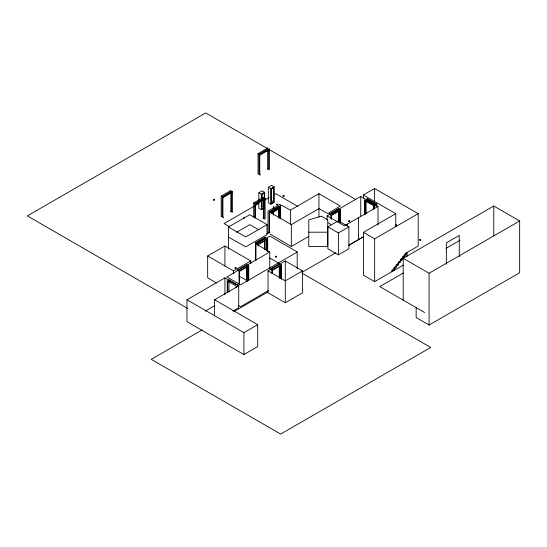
<?xml version="1.0" encoding="UTF-8"?>
<svg xmlns="http://www.w3.org/2000/svg" width="547" height="547" viewBox="0 0 547 547"><rect width="100%" height="100%" fill="white"/><g stroke="black" fill="none" stroke-linecap="round" stroke-linejoin="round"><path stroke-width="0.82" d="M221.706 196.366L221.193 196.079L230.848 190.493L230.335 191.388L230.848 191.682L222.226 196.667L221.193 196.065L221.193 216.585L222.226 216.585L222.226 196.667M222.916 197.064L223.436 197.364L232.058 192.38L232.578 191.484L222.916 197.064L222.916 217.576L223.436 217.282L222.916 216.981M258.553 153.898L258.04 153.604L267.695 148.018L267.182 148.914L267.695 149.215L259.073 154.192L258.04 153.598L258.04 174.11L259.073 174.11L259.073 154.192M259.763 154.596L260.283 154.89L268.905 149.912L269.425 149.016L259.763 154.596L259.763 175.108L260.283 174.808L259.763 174.514M254.246 203.169L253.726 202.882L263.387 197.296L262.868 198.192L263.387 198.493L254.758 203.47L253.726 202.869L253.726 217.405M255.449 203.867L255.969 204.168L264.591 199.19L265.11 198.287L255.449 203.867L255.449 217.973M271.49 213.132L280.119 208.147L280.638 207.251L270.977 212.831M239.066 285.042L239.066 271.093L248.721 265.514L248.208 266.41L248.208 280.515M257.261 243.75L255.449 242.704L255.969 243.005L264.591 238.027L265.11 237.131L255.449 242.704L255.449 260.659M258.04 245.842L258.04 244.201L267.695 238.622L267.182 239.518L267.182 251.141M271.838 273.377L271.838 270.095L281.5 264.516L280.98 265.411L280.98 278.69M330.914 215.074L331.434 215.368L340.063 210.39L340.576 209.494L330.914 215.074L330.914 218.356M213.521 199.464L214.383 199.464L214.383 199.963L213.521 199.963L213.521 199.464L214.383 199.963M267.695 168.538L267.182 168.832L267.695 169.132L267.695 148.018M213.521 199.963L214.383 199.464M230.848 211.005L230.335 211.306L230.848 211.6L230.848 190.493M258.799 203.525L224.058 223.586L229.214 226.561M264.714 200.113L269.151 197.549M273.589 194.992L275.804 193.706L297.896 206.465M283.114 195.58L283.975 195.58L283.975 196.079L283.114 196.079L283.114 195.58L283.975 196.079M283.114 196.079L283.975 195.58M276.577 204.243L277.438 204.243L277.438 204.742L276.577 204.742L276.577 204.243L277.438 204.742M276.577 204.742L277.438 204.243M278.649 206.704L269.507 211.983L269.507 232.202M270.027 212.284L278.649 207.306M236.591 232.284L249.76 224.68L258.922 229.774M271.237 212.981L280.379 207.703L280.379 218.65M263.387 217.809L262.868 218.109L263.387 218.41L263.387 197.296M216.544 282.984L207.669 277.862L207.669 255.955L224.92 245.993L250.793 260.933L250.793 263.463M269.938 212.236L281.671 205.262L290.471 210.144L318.928 193.706L340.316 206.062L327.728 213.528L318.928 208.646L291.332 224.585L269.247 211.833L269.247 232.352M267.011 224.68L245.788 236.933L228.543 227.169M266.813 233.76L270.027 232.202M256.488 243.306L265.11 238.328M258.553 246.157L258.553 244.502L267.182 239.518L264.591 238.027M235.114 267.599L235.976 267.599L235.976 268.098L235.114 268.098L235.114 267.599L235.976 268.098M235.114 268.098L235.976 267.599M329.711 214.376L329.191 214.082L338.853 208.496L338.333 209.392L338.853 209.692M329.54 214.274L338.504 209.098L338.504 221.672M327.12 220.079L327.12 215.867L360.76 196.448L378.011 206.404L378.011 224.947M363.345 198.322L363.345 194.951L374.558 188.483L418.202 213.679L418.202 246.041L404.835 253.76L404.835 256.748L400.52 259.237L400.52 262.225L396.206 264.714L396.206 267.702L391.891 270.197L391.891 271.688L406.989 252.516L406.989 256.536M330.6 214.062L338.504 209.494M207.669 255.955L233.542 270.888L250.793 260.933M237.856 270.396L237.336 270.102L246.998 264.516L246.567 265.466M214.568 315.783L214.568 299.77L257.692 324.672L257.692 346.579L243.894 354.545L186.971 321.684L186.971 299.77L224.92 277.862L238.718 285.828L238.718 307.742L232.865 311.12M269.767 267.982L269.767 251.969L226.814 276.967L240.618 284.734L297.192 252.071M239.579 284.666L239.579 271.387L248.208 266.41L247.688 266.109L247.688 281.049M376.801 205.761L376.801 204.113L367.14 198.54L367.659 199.436L367.14 199.737L375.768 204.715M269.938 233.945L291.332 246.492L308.761 236.427M275.469 256.352L276.331 256.352L276.331 256.851L275.469 256.851L275.469 256.352L276.331 256.851M275.469 256.851L276.331 256.352M327.858 226.875L338.381 220.803L348.911 226.875L348.911 248.789L338.381 254.868L327.858 248.789L327.858 226.875L338.381 232.954L348.911 226.875M373.697 205.911L374.216 205.61L364.555 200.031L364.555 214.807M374.729 205.31L376.801 204.113M348.897 220.995L349.759 220.995L349.759 221.494L348.897 221.494L348.897 220.995L349.759 221.494M236.133 286.327L236.393 287.866M237.596 285.479L238.116 285.185L228.974 279.907L228.974 292.119M348.897 221.494L349.759 220.995M214.568 299.77L238.718 285.828M378.011 206.404L344.371 225.829L327.12 215.867M270.628 269.397L270.115 269.11L279.77 263.524L279.339 264.468M268.044 270.888L285.295 260.933L302.539 270.888L302.539 292.802L285.295 302.758L268.044 292.802L268.044 270.888L285.295 280.85L302.539 270.888M272.358 273.712L272.358 270.396L280.98 265.411L280.461 265.117L280.461 278.396M205.214 311.147L214.704 305.67M403.392 265.049L374.647 281.65L363.434 275.175L363.434 232.352L395.775 213.679L395.775 226.451M268.433 290.58L240.618 306.641L238.116 305.397M348.583 245.309L363.386 236.762M202.226 329.903L151.225 359.345L280.666 434.079L430.715 347.448L302.019 273.144M234.013 311.551L268.057 291.893M301.965 272.317L335.872 252.741M348.405 245.507L363.146 236.995M363.434 232.352L374.647 238.82L418.202 213.679M186.971 299.77L243.894 332.638L257.692 324.672M419.877 239.661L420.739 239.661L420.739 240.154L419.877 240.154L419.877 239.661L420.739 240.154M419.877 240.154L420.739 239.661M406.989 254.013L402.674 256.502L402.674 259.49L398.366 261.979L398.366 264.967L394.052 267.456L394.052 270.444M403.214 300.132L403.214 258.307L493.777 206.021L519.65 220.961L519.65 272.748L429.087 325.034L416.151 317.561L416.151 307.605M403.317 272.987L379.762 286.594L424.636 312.501M446.024 248.338L460.013 240.256M403.214 258.307L429.087 273.247L519.65 220.961M264.632 207.798L261.35 209.686L258.834 208.229L258.834 192.735L262.116 190.848L264.632 192.305L264.632 198.828M268.324 187.259L271.599 185.371L274.115 186.828L274.115 202.322L270.84 204.209L268.324 202.752L268.324 187.259L270.84 188.722L270.84 204.209M258.834 192.735L261.35 194.199L264.632 192.305M270.84 188.722L274.115 186.828M261.698 208.886L264.283 207.395L262.088 206.13L262.088 194.267M271.182 203.409L273.767 201.918L271.579 200.653L271.579 188.79M243.866 217.781C243.928 217.925 244.94 217.61 244.441 217.35M244.277 217.419L244.694 217.453M244.112 217.877L244.523 217.521M243.873 218.007L244.297 217.993M308.781 232.195L327.749 232.195M269.596 258.047L278.779 263.148M269.767 212.133L269.247 211.846L278.908 206.26L278.396 207.156L278.908 207.45M363.345 194.951L395.775 213.679M367.488 199.135L376.459 204.318L376.459 205.993M367.488 199.532L376.11 204.516L376.11 206.178M366.627 200.031L375.249 205.016M373.827 205.836L373.827 209.18L373.868 205.809L364.897 200.633L364.897 214.882M355.694 199.498L205.734 112.921L27.35 215.908L187.655 308.46M268.905 149.912L268.386 149.611L268.386 169.529L268.905 169.83L269.425 169.529L269.425 149.016M340.063 210.39L339.885 221.911M329.191 214.075L330.231 214.67M264.591 199.19L264.078 198.889L264.078 218.807L264.591 219.108L265.11 218.807L265.11 198.287M280.119 208.147L279.599 207.853L279.599 217.809M232.058 192.38L231.538 192.086L231.538 212.004L232.058 212.298L232.578 212.004L232.578 191.484M258.04 244.201L258.553 244.502M269.767 251.969L256.14 243.9L269.938 236.133L297.192 251.866L297.192 268.721M228.543 237.131L245.788 246.888L267.011 234.642L267.011 224.482L249.76 214.725L228.543 226.971L228.543 248.926M270.115 269.097L271.148 269.698M271.838 270.095L272.358 270.396M237.336 270.095L238.376 270.69M239.066 271.093L239.579 271.387M238.964 276.016L247.1 280.707M236.16 284.652L228.974 280.502L228.974 279.907M227.244 292.693L227.244 280.898L236.393 286.177M328.364 222.848L330.805 224.455M395.536 225.029L396.582 226.349M367.659 199.436L367.14 198.547L367.14 200.257M364.555 200.031L365.075 200.927L365.587 200.633L365.587 213.911M227.244 280.898L227.764 281.199L227.764 291.989M493.777 206.021L493.777 235.901M459.275 256.693L459.275 235.401L446.338 242.868L446.338 264.167M429.087 273.247L429.087 325.034M420.308 239.408L420.308 240.406M396.206 224.386L396.206 225.877M374.558 188.483L374.558 201.966M374.647 238.82L374.647 281.65M374.216 205.61L374.216 208.892M366.107 201.159L366.107 213.61M365.246 200.831L365.246 214.109M360.76 196.448L360.76 216.674M358.565 217.631L358.565 239.545M349.328 220.742L349.328 221.74M347.154 224.222L347.154 225.904M340.576 209.494L340.576 222.622M340.234 222.663L340.234 210.089L331.263 215.272L331.263 219.463M339.543 210.089L339.543 221.713M338.853 210.527L338.853 221.631M338.381 232.954L338.381 254.868M318.928 193.706L318.928 217.077M291.332 224.585L291.332 246.492M290.471 210.144L290.471 224.468M285.295 260.933L285.295 302.758M283.544 195.334L283.544 196.325M281.5 264.516L281.5 279.291M280.638 207.251L280.638 218.745M280.119 206.691L280.119 204.168L268.044 211.135L268.044 233.049M279.859 208.004L279.859 217.959M279.77 265.548L279.77 277.992M279.257 265.247L279.257 278.526M278.908 208.284L278.908 218.239M278.649 208.961L278.649 217.658M277.008 203.99L277.008 204.988M275.9 256.105L275.9 257.097M273.767 202.52L273.767 187.518L271.182 189.002L271.182 204.01M273.644 208.441L273.343 206.609L273.343 208.263M273.644 211.757L273.644 215.074M273.343 211.58L273.343 214.896M272.474 187.771L272.474 188.264M272.474 202.663L272.474 203.265M267.695 238.622L267.695 251.757M267.312 239.299L267.312 251.005M267.052 239.442L267.052 251.066M266.662 239.224L266.662 250.013M265.11 237.131L265.11 238.772M265.11 240.817L265.11 249.945M264.591 240.516L264.591 249.644M264.283 207.997L264.283 192.995L261.698 194.486L261.698 197.87M262.991 193.255L262.991 193.741M262.991 208.14L262.991 208.742M261.698 199.566L261.698 209.487M261.35 194.199L261.35 209.686M255.969 243.005L255.969 260.434M254.758 203.47L254.758 217.576M248.721 265.514L248.721 280.283M246.998 266.539L246.998 281.479M246.478 267.073L246.478 281.185M243.894 332.638L243.894 354.545M235.545 267.353L235.545 268.351M233.542 270.888L233.542 273.418M224.92 245.993L224.92 266.218M224.92 277.862L224.92 294.717M213.952 199.217L213.952 200.209M321.342 216.222L308.781 219.86L308.781 246.492L327.749 246.492L327.749 219.86L321.342 216.222"/></g></svg>
